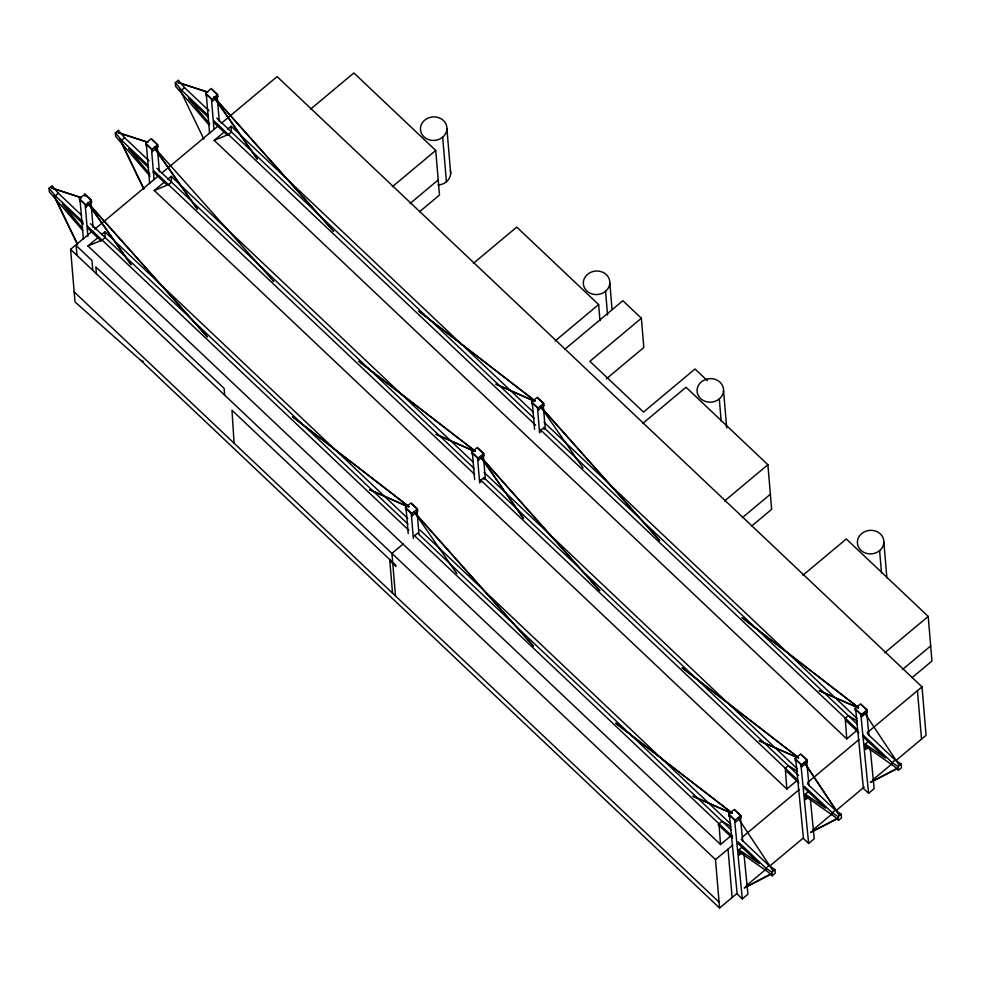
<?xml version="1.0" encoding="UTF-8"?>
<svg xmlns="http://www.w3.org/2000/svg" width="981" height="981" viewBox="0 0 981 981"><rect width="100%" height="100%" fill="white"/><g stroke="black" fill="none" stroke-linecap="round" stroke-linejoin="round"><path stroke-width="1.47" d="M82.723 230.449L49.357 191.896L49.05 188.291L52.079 185.752L58.345 193.245L81.644 215.305M150.019 176.151L115.672 136.433L115.366 132.827L118.394 130.301L124.648 137.781L149.075 160.884M208.965 124.869L175.599 86.316L175.292 82.711L178.334 80.172L184.587 87.652L209.002 110.767M49.05 188.291L55.304 195.783L58.345 193.245M115.366 132.827L121.619 140.32L124.648 137.781M175.292 82.711L181.546 90.191L184.587 87.652M80.184 201.522L79.375 198.763L84.967 194.091L91.38 200.149L91.564 202.319L85.972 206.991L85.335 206.39L87.579 204.526M146.5 146.059L145.691 143.3L151.282 138.628L157.696 144.685L157.867 146.856L152.276 151.528L151.65 150.939M206.427 95.93L205.618 93.17L211.209 88.498L217.623 94.568L217.807 96.727L212.215 101.399L211.589 100.81M85.972 206.991L85.788 204.833L91.38 200.149M152.276 151.528L152.104 149.37L157.696 144.685M212.215 101.399L212.031 99.24L217.623 94.568M155.01 148.131L157.242 146.255L157.867 146.856M736.792 893.63L719.576 908.038L140.565 360.174L75.01 301.94L70.595 249.346L92.496 231.026M94.838 229.064L157.978 176.261M161.485 173.33L218.775 125.409M221.105 123.459L277.108 76.616L922.005 686.847L926.076 735.321L895.812 760.643M731.801 835.064L720.52 844.506L87.959 245.961L98.125 237.463M101.509 234.631L104.893 231.798L407.802 518.409M796.989 780.545L786.823 789.043L154.275 190.498L164.44 182M167.825 179.167L171.209 176.335L473.001 461.904M856.916 730.416L846.762 738.914L214.201 140.369L224.367 131.871M227.751 129.038L231.136 126.206L532.928 411.775M310.45 109.259L353.859 72.962L435.736 150.436L439.488 195.047L419.549 211.724M392.339 186.746L435.736 150.436M410.058 203.496L438.213 179.952M473.333 263.386L516.742 227.089L598.631 304.564L599.992 320.799M555.221 340.873L598.631 304.564M564.651 349.408L622.861 300.726L641.378 318.236L643.83 347.495L606.368 378.825M406.257 510.341L405.447 507.582L411.039 502.91L417.452 508.967L417.624 511.138L412.045 515.81L411.407 515.209M472.572 454.877L471.763 452.118L477.355 447.446L483.756 453.504L483.94 455.675L478.348 460.347L477.722 459.746M532.499 404.748L531.69 401.989L537.281 397.317L543.695 403.375L543.879 405.545L538.287 410.217L537.649 409.629M641.378 318.236L589.863 361.315L643.511 412.069L695.014 368.991L707.264 380.579M412.045 515.81L411.861 513.639L417.452 508.967M478.348 460.347L478.164 458.188L483.756 453.504M538.287 410.217L538.103 408.059L543.695 403.375M403.338 543.854L391.922 553.394L395.502 595.97M414.558 535.663L417.587 533.124L731.139 829.828M798.571 775.419L483.903 477.661L480.862 480.2L481.021 482.1M857.382 724.236L543.83 427.544L540.801 430.083L540.96 431.983M642.592 423.547L686.001 387.25L767.89 464.724L771.63 509.335L751.691 526.012M724.481 501.033L767.89 464.724M742.212 517.784L770.367 494.24M802.912 575.246L846.321 538.949L928.21 616.424L931.95 661.035L912.011 677.712M884.801 652.733L928.21 616.424M728.785 814.095L734.377 809.423L740.778 815.481L740.962 817.651L735.37 822.323L734.597 819.993L729.447 815.113L729.594 816.854L728.969 816.253L728.785 814.095L735.186 820.165L735.37 822.323M795.088 758.632L800.68 753.96L807.093 760.017L807.277 762.188L801.685 766.86L800.913 764.53L795.763 759.65L795.91 761.391L795.272 760.79L795.088 758.632L801.502 764.702L801.685 766.86M855.027 708.503L860.619 703.831L867.032 709.901L867.204 712.059L861.612 716.731L860.84 714.401L855.69 709.533L855.837 711.262L855.211 710.673L855.027 708.503L861.441 714.573L861.612 716.731M902.532 669.483L930.687 645.939M735.186 820.165L740.778 815.481M801.502 764.702L807.093 760.017M861.441 714.573L867.032 709.901M804.408 763.463L806.652 761.587L807.277 762.188M860.987 716.142L866.579 711.458L867.204 712.059M719.576 908.038L715.505 859.577L732.733 845.168M742.077 837.345L799.368 789.423M807.559 782.58L859 739.551M867.179 732.709L922.005 686.847M741.145 839.295L768.945 865.598L774.916 869.681L775.211 873.274L772.182 875.812L768.405 872.244L739.147 851.766L738.975 849.718L742.004 847.179L745.585 849.62M807.461 783.831L835.26 810.134L841.232 814.218L841.526 817.811L838.497 820.349L834.721 816.781L805.462 796.302L805.278 794.254L808.319 791.716M867.388 733.702L895.187 760.005L901.159 764.089L901.453 767.694L898.424 770.232L894.647 766.652L865.389 746.173L865.217 744.125L868.246 741.587L873.016 744.849M742.347 852.563L739.306 855.101L739.134 853.053M808.663 797.099L805.622 799.638L805.45 797.59M868.59 746.982L865.561 749.521L865.389 747.461M738.117 841.833L765.916 868.136L768.945 865.598M804.432 786.37L832.219 812.673L835.26 810.134M863.243 735.186L892.158 762.544L895.187 760.005M746.149 885.806L766.026 869.191M769.533 866.248L803.439 837.897M812.795 830.073L832.673 813.445M836.18 810.514L864.236 787.044M872.428 780.202L892.305 763.574M772.182 875.812L771.888 872.219L774.916 869.681M838.497 820.349L838.191 816.756L841.232 814.218M898.424 770.232L898.13 766.627L901.159 764.089M729.447 815.113L737.172 894.034L742.323 898.903L747.914 894.231L743.905 853.249M795.763 759.65L803.488 838.571L808.638 843.439L814.23 838.767L810.367 799.307M855.69 709.533L863.415 788.442L868.565 793.322L874.157 788.638L870.294 749.19M897.186 768.307L870.429 782.36L897.443 768.564M837.259 818.424L810.49 832.489L837.516 818.694M770.943 873.887L744.187 887.952L771.201 874.157M214.201 140.369L228.377 134.507L231.418 131.969L231.136 126.206M154.275 190.498L168.45 184.636L171.479 182.098L171.209 176.335M87.959 245.961L102.134 240.1L105.175 237.561L104.893 231.798M207.653 92.214L177.941 82.453L207.616 92.018M147.714 142.343L118.002 132.57L147.69 142.147M81.411 197.806L51.699 188.033L81.374 197.598M533.738 400.971L495.859 384.123L533.713 400.763M473.811 451.101L435.92 434.24L473.774 450.892M407.495 506.564L369.604 489.703L408.869 506.969M858.436 707.841L819.184 690.636L858.461 708.037M798.509 757.97L759.257 740.765L797.136 757.553M730.796 812.808L692.942 796.216L730.833 813.016M140.565 360.174L143.336 361.486M857.259 720.961L848.258 715.652L845.23 718.19L846.762 738.914M797.332 771.078L788.332 765.769L785.291 768.307L786.823 789.043M731.017 826.542L722.016 821.232L718.987 823.77L720.52 844.506M898.854 764.616L864.469 712.623M865.217 744.125L885.5 757.994L863.268 736.964M892.158 762.544L898.13 766.627M811.9 794.156L814.279 795.787M805.278 794.254L825.561 808.111L804.445 788.135M832.219 812.673L838.191 816.756M772.599 870.208L738.227 818.203M738.975 849.718L759.245 863.574L738.129 843.599M765.916 868.136L771.888 872.219M535.025 400.837L418.666 311.087L535.05 401.033M858.375 707.399L742.004 617.601L858.4 707.595M475.098 450.966L358.739 361.204L475.111 451.162M798.448 757.516L682.077 667.73L798.46 757.712M408.783 506.429L292.424 416.667L408.807 506.625M732.133 812.979L615.761 723.181L732.145 813.175M211.871 89.516L217.034 94.397M537.944 398.335L543.094 403.216L545.191 428.17M861.281 704.848L866.431 709.729M217.807 96.727L217.169 96.126L219.327 121.693M543.241 404.945L543.879 405.545M205.618 93.17L212.031 99.24M531.69 401.989L538.103 408.059M544.026 422.271L857.026 718.448M216.776 118.112L534.216 418.482M583.045 468.011L541.218 407.471M181.546 90.191L208.193 115.402M213.735 120.651L535.614 425.227M539.587 428.979L857.688 729.925M846.591 721.182L858.816 732.746M208.561 117.499L188.536 98.554L209.775 123.974M214.128 122.772L227.482 135.403M151.945 139.645L157.095 144.526M478.017 448.464L483.167 453.332L485.264 478.299M801.354 754.978L806.505 759.858L809.031 785.646M483.314 455.074L483.94 455.675M145.691 143.3L152.104 149.37M471.763 452.118L478.164 458.188M484.099 472.401L797.099 768.577M156.837 168.242L474.277 468.611M273.061 280.848L273.76 281.522L153.98 147.101M121.619 140.32L148.254 165.531M153.809 170.78L474.583 474.301M479.648 479.108L797.761 780.054M148.634 167.628L128.597 148.671L149.848 174.103M153.085 171.847L166.439 184.477M786.664 771.311L798.89 782.875M85.629 195.109L90.779 199.989L93.072 227.285M411.701 503.927L416.851 508.796M735.039 810.441L740.189 815.321L742.715 841.109M90.926 201.718L91.564 202.319M417.624 511.138L416.999 510.537L418.948 533.762M740.962 817.651L740.189 815.321M79.375 198.763L85.788 204.833M405.447 507.582L411.861 513.639M420.003 529.961L730.784 824.04M90.534 223.705L407.973 524.075M456.803 573.591L414.975 513.063M55.304 195.783L83.054 222.037M87.493 226.243L408.893 530.353M414.448 535.614L732.549 836.572M83.434 224.146L62.281 204.134L82.576 228.414M87.885 228.365L101.239 240.995M718.129 824.665L732.574 838.338M70.595 249.346L715.505 859.577M389.8 560.654L395.895 566.429L395.809 565.277L231.97 410.242L234.103 443.24M74.176 291.909L719.073 902.14M540.445 406.441L659.808 540.641L540.457 406.612M213.907 96.984L333.699 231.393L213.919 97.156M480.506 456.57L599.869 590.758L480.518 456.741M414.19 512.021L533.554 646.221L414.215 512.205M87.665 202.564L207.457 336.986L87.677 202.736M215.195 98.971L257.353 159.155L215.207 99.155M155.268 149.1L197.426 209.284L154.397 148.045M88.952 204.563L131.111 264.747L88.964 204.747M481.291 457.6L523.535 518.532L481.315 457.808M804.555 762.948L839.172 814.917L804.543 762.74M179.572 88.842L203.84 139.118M120.589 140.626L143.766 188.671M119.645 138.971L143.913 189.235M54.274 196.09L77.462 244.134M53.992 195.783L77.597 244.698M866.579 711.25L868.958 735.529M860.84 714.401L868.565 793.322M800.913 764.53L808.638 843.439M734.597 819.993L742.323 898.903M917.456 690.661L921.527 739.122M883.881 542.358A13.268 11.772 -4.8 0 1 863.538 552.193A13.268 11.772 -4.8 0 1 864.482 531.788A13.268 11.772 -4.8 0 1 883.881 542.358L886.885 578.042M879.626 550.611L881.49 572.916M723.561 390.659A13.268 11.772 -4.8 0 1 703.218 400.493A13.268 11.772 -4.8 0 1 704.162 380.088A13.268 11.772 -4.8 0 1 723.561 390.659L726.688 427.826M719.306 398.911L721.17 421.217M728.049 849.08L732.12 897.541M609.826 283.031A13.268 11.772 -4.8 0 1 589.483 292.865A13.268 11.772 -4.8 0 1 590.415 272.46A13.268 11.772 -4.8 0 1 609.826 283.031L612.07 309.788M605.559 291.283L607.558 315.073M543.83 427.544L543.989 429.445M539.599 432.854L537.502 407.888L532.352 403.019L534.571 429.42M483.903 477.661L484.062 479.562M479.672 482.971L477.575 458.017L472.425 453.136L474.645 479.55M446.931 128.903A13.268 11.772 -4.8 0 1 426.588 138.738A13.268 11.772 -4.8 0 1 427.532 118.333A13.268 11.772 -4.8 0 1 446.931 128.903L450.684 173.502M442.676 137.156L446.416 181.767M413.357 538.434L411.26 513.48L406.109 508.599L408.206 533.566M389.702 559.501L392.535 593.162M213.981 129.382L211.442 99.069L206.28 94.201L209.591 133.526M224.698 395.147L224.122 388.353L95.856 266.979L96.42 273.785M157.242 146.255L159.388 171.822M154.054 179.511L151.503 149.198L146.353 144.317L149.652 183.655M92.778 270.339L91.956 260.468L76.15 245.508L76.984 255.379M84.967 194.091L85.151 196.249M87.861 236.47L85.2 204.661L80.037 199.781L83.348 239.119M450.377 170.449A13.268 11.772 -4.8 0 1 438.041 185.017"/></g></svg>
